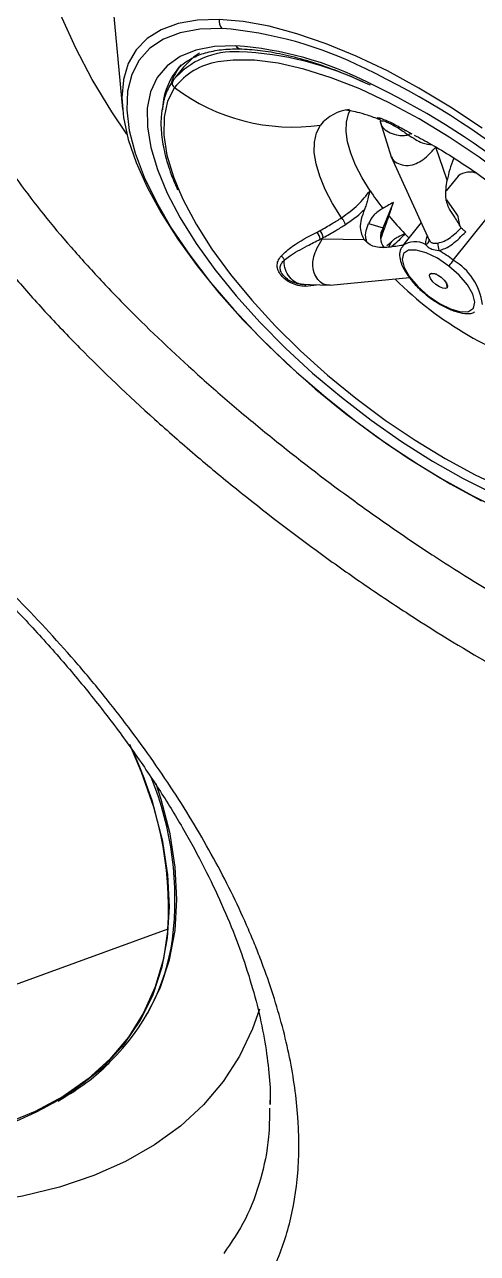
# Model space of a CAD drawing. Extents: x 398 to 508, y 623 to 782.
# Drawn here: x 491.418 to 493.027, y 719.363 to 723.724 of the extents above; entities that cross this region are included whole.
import ezdxf

# ---------------------------------------------------------------- set-up
doc = ezdxf.new("R2010")
doc.units = 0
doc.header["$MEASUREMENT"] = 0
doc.layers.add('GEOMETRY', color=2, linetype='Continuous', lineweight=25)

msp = doc.modelspace()

# ---------------------------------------------------------------- linework, layer by layer
at = {"layer": 'GEOMETRY'}
for p, q in [((491.7294, 723.8182), (491.7655, 723.4242)), ((491.9826, 723.5732), (491.9537, 723.5368)), ((491.9588, 723.5621), (491.9555, 723.558)), ((492.6792, 723.3881), (492.6704, 723.3924)), ((492.6739, 723.3932), (492.6782, 723.3924)), ((492.6822, 723.3761), (492.7205, 723.2541)), ((492.7745, 723.3467), (492.7939, 723.3361)), ((492.7203, 723.2545), (492.8557, 722.9593)), ((492.9191, 723.1721), (492.8783, 723.2892)), ((492.9581, 723.1862), (492.916, 723.1334)), ((492.9408, 722.8878), (493.1257, 723.1197)), ((492.6913, 723.002), (492.7282, 723.0927)), ((492.953, 723.051), (492.9173, 723.1018)), ((492.9555, 723.0473), (492.953, 723.051)), ((492.9555, 723.0473), (492.9632, 723.0126)), ((492.6398, 723.0179), (492.6913, 723.002)), ((492.6913, 723.002), (492.6831, 722.9644)), ((492.827, 723.0218), (492.7609, 722.9389)), ((492.4749, 722.9618), (492.4789, 722.9679)), ((492.6244, 722.9595), (492.4749, 722.9618)), ((492.7199, 722.951), (492.7046, 722.9385)), ((492.7103, 722.9327), (492.7199, 722.951)), ((492.7831, 722.9667), (492.7687, 722.9816)), ((492.8561, 722.9571), (492.8553, 722.9568)), ((492.5031, 722.7986), (492.7851, 722.8265)), ((492.3735, 722.8094), (492.3903, 722.8044)), ((492.3967, 722.8026), (492.5034, 722.7986)), ((492.465, 722.8), (492.4163, 722.7942)), ((491.9275, 720.5129), (491.3715, 720.3108)), ((491.8493, 720.2049), (491.855, 720.2148)), ((491.7026, 720.0339), (491.7041, 720.0304)), ((492.2894, 719.9004), (492.2891, 719.8917)), ((492.29, 719.9142), (492.2894, 719.9004))]:
    msp.add_line(p, q, dxfattribs=at)
at = {"layer": 'GEOMETRY', "flags": 128}
for points in [[(491.7812, 723.3349), (491.7277, 723.4148), (491.6585, 723.5288), (491.5996, 723.6398), (491.5513, 723.747), (491.5141, 723.8498), (491.4882, 723.9474), (491.4737, 724.0392), (491.4708, 724.1244), (491.4795, 724.2025), (491.4997, 724.2729), (491.5314, 724.3352), (491.5492, 724.3603)], [(492.1095, 723.742), (492.032, 723.7395), (491.9631, 723.7273), (491.9035, 723.7056), (491.8539, 723.6746), (491.8147, 723.6345), (491.7865, 723.5859), (491.7694, 723.5291), (491.7689, 723.5268)], [(493.0429, 723.3568), (492.931, 723.431), (492.8186, 723.4987), (492.7066, 723.5592), (492.5964, 723.6118), (492.4891, 723.6561), (492.3857, 723.6916), (492.2873, 723.7179), (492.1949, 723.7348), (492.1095, 723.742)], [(492.1186, 723.7103), (492.0404, 723.7076), (491.9712, 723.6948), (491.9119, 723.6721), (491.863, 723.6397), (491.8251, 723.5979), (491.7986, 723.5472), (491.7837, 723.4882), (491.7808, 723.4215), (491.7897, 723.3478), (491.8104, 723.268), (491.8427, 723.1829), (491.8862, 723.0935), (491.9404, 723.0007), (492.0048, 722.9055), (492.0786, 722.809), (492.161, 722.7123), (492.2511, 722.6164), (492.348, 722.5224), (492.4505, 722.4312), (492.5576, 722.3439), (492.6681, 722.2615), (492.7807, 722.1848), (492.8943, 722.1148), (493.0075, 722.052), (493.1192, 721.9973)], [(492.1683, 723.6488), (492.0929, 723.646), (492.0267, 723.6332), (491.9702, 723.6104), (491.9242, 723.578), (491.8893, 723.5363), (491.8658, 723.4858), (491.8541, 723.4271), (491.8542, 723.3609), (491.8662, 723.2879), (491.8899, 723.2091), (491.925, 723.1253), (491.9712, 723.0375), (492.0278, 722.9468), (492.0943, 722.8542), (492.1698, 722.7608), (492.2535, 722.6677), (492.3443, 722.576), (492.4413, 722.4867), (492.5432, 722.401), (492.649, 722.3198), (492.7572, 722.244), (492.8668, 722.1747), (492.9763, 722.1124), (493.0845, 722.0581)], [(492.0392, 723.622), (492.0185, 723.6081), (491.9826, 723.5732)], [(493.8202, 722.2066), (493.8191, 722.2412), (493.8079, 722.3121), (493.7849, 722.389), (493.7503, 722.4709), (493.7045, 722.5567), (493.6483, 722.6455), (493.5822, 722.736), (493.5071, 722.8271), (493.4239, 722.9177), (493.3337, 723.0067), (493.2376, 723.0929), (493.1369, 723.1753), (493.0327, 723.2528), (492.9264, 723.3244), (492.8194, 723.3892), (492.713, 723.4465), (492.6085, 723.4954), (492.5072, 723.5354), (492.4105, 723.5661), (492.3194, 723.5869), (492.2353, 723.5976), (492.159, 723.5982), (492.1051, 723.5914)], [(491.7689, 723.5268), (491.7636, 723.4649), (491.7692, 723.3937), (491.7861, 723.3165), (491.8143, 723.2339), (491.8532, 723.1468), (491.9027, 723.0561), (491.9621, 722.9628), (492.0309, 722.8678), (492.1084, 722.772), (492.1937, 722.6765), (492.2859, 722.5822), (492.3842, 722.4901), (492.4876, 722.4012), (492.5949, 722.3163), (492.705, 722.2363), (492.8169, 722.1621), (492.9294, 722.0944), (493.0413, 722.0339)], [(491.9509, 723.5001), (491.9263, 723.4521), (491.9135, 723.3957), (491.9127, 723.3317), (491.9239, 723.2607), (491.947, 723.1839), (491.9681, 723.1313)], [(492.6451, 723.1344), (492.6169, 723.1805), (492.594, 723.2251), (492.5769, 723.2675), (492.5656, 723.3073), (492.5604, 723.3441), (492.5612, 723.3773), (492.5682, 723.4066), (492.5731, 723.4182)], [(492.544, 723.0382), (492.5119, 723.0891), (492.4859, 723.1384), (492.4663, 723.1854), (492.4532, 723.2295), (492.447, 723.2702), (492.4476, 723.307), (492.455, 723.3393), (492.4691, 723.3669)], [(491.9681, 723.1313), (491.9816, 723.102), (492.0273, 723.0161), (492.0836, 722.9274), (492.1497, 722.8369), (492.2248, 722.7457), (492.308, 722.6551), (492.3982, 722.5661), (492.4942, 722.4799), (492.595, 722.3975), (492.6991, 722.3201), (492.8054, 722.2485), (492.9124, 722.1836), (493.0188, 722.1264), (493.1233, 722.0774), (493.2246, 722.0374), (493.3214, 722.0068), (493.4124, 721.986), (493.4966, 721.9752), (493.5216, 721.9739)], [(492.925, 722.8671), (492.8848, 722.8945), (492.845, 722.914), (492.8094, 722.9237), (492.7815, 722.9228), (492.7641, 722.9112), (492.7588, 722.8901), (492.7662, 722.8617), (492.7855, 722.8286), (492.8149, 722.7941), (492.8514, 722.7616)], [(492.8514, 722.7616), (492.8916, 722.7343), (492.9314, 722.7148), (492.967, 722.705), (492.9949, 722.706), (493.0123, 722.7175), (493.0176, 722.7386), (493.0102, 722.767), (492.9909, 722.8001), (492.9615, 722.8346), (492.925, 722.8671)], [(492.9192, 722.7902), (492.9134, 722.787), (492.9036, 722.7879), (492.8916, 722.7929), (492.879, 722.8012), (492.8678, 722.8114), (492.8598, 722.8222), (492.856, 722.8317), (492.8572, 722.8386)], [(492.8572, 722.8386), (492.863, 722.8418), (492.8728, 722.8408), (492.8848, 722.8358), (492.8974, 722.8276), (492.9086, 722.8173), (492.9166, 722.8066), (492.9204, 722.797), (492.9192, 722.7902)], [(491.7041, 720.0304), (491.7728, 720.1068), (491.8297, 720.1908), (491.8744, 720.2818), (491.9067, 720.3795), (491.9263, 720.4832), (491.9332, 720.5923), (491.9273, 720.7063), (491.9086, 720.8246), (491.8773, 720.9463), (491.8336, 721.071), (491.7915, 721.1687)], [(491.855, 720.2148), (491.8555, 720.2157), (491.9004, 720.3071), (491.9328, 720.4051), (491.9525, 720.5092), (491.9594, 720.6188), (491.9535, 720.7333), (491.9347, 720.8519), (491.9033, 720.9742), (491.8854, 721.0294)], [(491.9275, 720.5129), (491.9111, 720.4079), (491.882, 720.3088), (491.8405, 720.2162), (491.7867, 720.1305), (491.7209, 720.0523), (491.6436, 719.9819), (491.5551, 719.9198), (491.4559, 719.8664), (491.3467, 719.8218), (491.2279, 719.7865), (491.159, 719.771)], [(492.2521, 720.2291), (492.2275, 720.1593), (492.1813, 720.0624), (492.123, 719.9724), (492.0531, 719.8897), (491.9719, 719.8147), (491.8797, 719.7477), (491.7771, 719.6891), (491.6644, 719.6392), (491.5422, 719.5982), (491.4111, 719.5662), (491.2717, 719.5435), (491.1248, 719.5302), (490.9709, 719.5262), (490.8108, 719.5317), (490.6454, 719.5466), (490.4753, 719.5708), (490.3014, 719.6043), (490.1245, 719.6468), (489.9454, 719.6981), (489.8831, 719.7179)]]:
    msp.add_lwpolyline(points, dxfattribs=at)
at = {"layer": 'GEOMETRY'}
for centre, radius, start, end in [((492.1541, 723.7375), 0.0448, 174.3083, 217.4585), ((492.0021, 722.3121), 1.4031, 63.5252, 85.2388), ((492.0758, 722.4031), 1.2491, 63.202, 85.7516), ((492.191, 723.666), 0.0286, 217.216, 267.0397), ((492.1633, 723.3442), 0.2836, 86.5075, 139.9733), ((492.137, 722.4919), 1.1362, 63.8699, 87.8051), ((492.1443, 723.4156), 0.2365, 142.9824, 178.7174), ((492.1359, 723.4519), 0.2072, 141.6231, 161.3082), ((492.1429, 723.3516), 0.2428, 98.9628, 142.2735), ((491.3313, 720.8629), 2.9997, 37.985, 64.3953), ((491.9612, 723.5157), 0.0187, 144.1684, 236.2912), ((491.4333, 720.9888), 2.8018, 38.9548, 64.5144), ((492.3717, 724.0628), 0.7027, 233.2043, 277.9688), ((492.5833, 723.2773), 0.1452, 94.409, 141.8608), ((492.9996, 723.133), 0.0674, 66.8466, 127.9296), ((493.4478, 723.6664), 0.963, 213.5354, 218.1416), ((493.6778, 723.8515), 1.2583, 219.8845, 223.7381), ((492.4221, 722.9571), 0.0459, 6.0874, 40.9019), ((492.4314, 722.9616), 0.0479, 7.5407, 40.8894), ((492.744, 722.9697), 0.0618, 148.4549, 218.633), ((492.8052, 722.879), 0.0745, 60.0072, 126.4464), ((492.8389, 722.9596), 0.0164, 282.4064, 4.2455), ((493.4291, 723.0151), 0.5477, 186.9816, 189.7707), ((492.6885, 722.5657), 0.4091, 51.9388, 60.6078), ((493.3615, 722.5494), 0.5399, 141.1949, 143.9545), ((492.8338, 722.705), 0.2118, 7.0126, 59.6573), ((493.6448, 723.7403), 1.2944, 225.2887, 254.3252), ((492.8674, 722.7902), 0.0495, 74.2146, 101.9687), ((492.8716, 722.789), 0.0476, 1.3328, 26.4762), ((492.8539, 722.7591), 0.00349, 134.2286, 162.7519), ((490.6184, 720.5821), 1.3109, 356.9736, 26.4039), ((490.7946, 720.6184), 1.1577, 352.9616, 22.0313), ((491.2002, 720.5834), 0.751, 314.1858, 351.821), ((490.9514, 720.8793), 1.1345, 274.8858, 311.5609), ((491.697, 720.0604), 0.0308, 283.2142, 329.6494)]:
    msp.add_arc(centre, radius, start, end, dxfattribs=at)
for points, knots in [([(494.7306, 721.2753), (494.7576, 721.33), (494.7744, 721.393), (494.7824, 721.482), (494.7833, 721.5003), (494.7838, 721.538), (494.7834, 721.5573), (494.7802, 721.6163), (494.7754, 721.6571), (494.7532, 721.7839), (494.7281, 721.874), (494.6834, 721.9939), (494.6738, 722.0183), (494.6534, 722.0673), (494.6426, 722.0919), (494.6084, 722.1664), (494.5832, 722.2167), (494.5283, 722.3185), (494.4985, 722.3701), (494.4502, 722.4484), (494.4335, 722.4746), (494.3989, 722.5274), (494.381, 722.554), (494.2889, 722.687), (494.2077, 722.7926), (494.075, 722.9497), (494.0289, 723.0018), (493.957, 723.0797), (493.9326, 723.1056), (493.8827, 723.1573), (493.8574, 723.1829), (493.7298, 723.3097), (493.6231, 723.407), (493.4564, 723.5469), (493.3998, 723.5925), (493.313, 723.6593), (493.2837, 723.6813), (493.2251, 723.7245), (493.1957, 723.7456), (493.0486, 723.8492), (492.9298, 723.9253), (492.75, 724.0292), (492.6898, 724.0622), (492.5689, 724.1246), (492.5091, 724.1536), (492.3316, 724.234), (492.2159, 724.2791), (492.0746, 724.3247), (492.0465, 724.3333), (491.9907, 724.3493), (491.9629, 724.3568), (491.8808, 724.3775), (491.8276, 724.3888), (491.6727, 724.4158), (491.5755, 724.4246), (491.462, 724.4238), (491.4397, 724.4231), (491.396, 724.4204), (491.3746, 724.4185), (491.3124, 724.411), (491.2732, 724.4038), (491.1625, 724.3753), (491.0977, 724.3475), (491.0425, 724.3107)], [0, 0, 0, 0, 0.0625, 0.0625, 0.078125, 0.078125, 0.09375, 0.09375, 0.125, 0.125, 0.1875, 0.1875, 0.203125, 0.203125, 0.21875, 0.21875, 0.25, 0.25, 0.28125, 0.28125, 0.296875, 0.296875, 0.3125, 0.3125, 0.375, 0.375, 0.40625, 0.40625, 0.421875, 0.421875, 0.4375, 0.4375, 0.5, 0.5, 0.53125, 0.53125, 0.546875, 0.546875, 0.5625, 0.5625, 0.625, 0.625, 0.65625, 0.65625, 0.6875, 0.6875, 0.75, 0.75, 0.765625, 0.765625, 0.78125, 0.78125, 0.8125, 0.8125, 0.875, 0.875, 0.890625, 0.890625, 0.90625, 0.90625, 0.9375, 0.9375, 1, 1, 1, 1]), ([(491.3478, 724.3152), (491.3529, 724.3176), (491.3729, 724.3273), (491.419, 724.341), (491.486, 724.3544), (491.5633, 724.3618), (491.6495, 724.3628), (491.7444, 724.3566), (491.8472, 724.3429), (491.957, 724.3212), (492.0726, 724.2914), (492.193, 724.2536), (492.3176, 724.2078), (492.4464, 724.154), (492.579, 724.092), (492.7144, 724.0223), (492.8516, 723.945), (492.9892, 723.8609), (493.1262, 723.7704), (493.2612, 723.6744), (493.3932, 723.5735), (493.521, 723.4687), (493.6444, 723.3602), (493.7636, 723.2481), (493.8789, 723.1323), (493.9895, 723.0135), (494.0943, 722.8928), (494.1924, 722.7716), (494.2828, 722.651), (494.3646, 722.5326), (494.4372, 722.4175), (494.5002, 722.307), (494.5537, 722.2012), (494.5984, 722.1), (494.6345, 722.0036), (494.662, 721.913), (494.6809, 721.8297), (494.6917, 721.7545), (494.6949, 721.6891), (494.6927, 721.6403), (494.6882, 721.6179), (494.6866, 721.6098)], [0, 0, 0, 0, 0.009196, 0.035873, 0.06188, 0.087693, 0.113514, 0.139427, 0.165464, 0.191611, 0.217819, 0.243937, 0.269961, 0.296344, 0.323042, 0.349996, 0.377135, 0.404382, 0.431647, 0.458834, 0.485874, 0.512711, 0.539252, 0.565941, 0.592946, 0.620181, 0.647542, 0.674899, 0.702103, 0.729035, 0.755587, 0.781668, 0.807242, 0.832868, 0.858594, 0.884323, 0.909956, 0.935428, 0.960715, 0.985879, 1, 1, 1, 1]), ([(490.8466, 723.789), (490.8493, 723.7718), (490.8525, 723.7544), (490.8602, 723.719), (490.8645, 723.7011), (490.8793, 723.647), (490.8913, 723.6102), (490.9337, 723.4976), (490.9704, 723.4196), (491.0382, 723.2983), (491.063, 723.2569), (491.1161, 723.174), (491.1444, 723.1323), (491.2345, 723.0065), (491.3015, 722.9217), (491.3936, 722.8141), (491.4124, 722.7926), (491.451, 722.7492), (491.4707, 722.7275), (491.5304, 722.6628), (491.5715, 722.6198), (491.698, 722.4917), (491.7868, 722.407), (491.9033, 722.3022), (491.9269, 722.2812), (491.9747, 722.2395), (491.9989, 722.2186), (492.0717, 722.1565), (492.1208, 722.1159), (492.2693, 721.996), (492.37, 721.9188), (492.5239, 721.8071), (492.5756, 721.7706), (492.6799, 721.6989), (492.732, 721.6642), (492.8873, 721.5636), (492.9899, 721.5012), (493.1425, 721.4146), (493.1931, 721.3869), (493.2688, 721.3473), (493.294, 721.3344), (493.3441, 721.3093), (493.3689, 721.2971), (493.4919, 721.2383), (493.5868, 721.1977), (493.7243, 721.1462), (493.7693, 721.1307), (493.8356, 721.1098), (493.8575, 721.1033), (493.9008, 721.0911), (493.9223, 721.0854), (494.0278, 721.0594), (494.1066, 721.046), (494.2535, 721.034), (494.3216, 721.0354), (494.4466, 721.0539), (494.5019, 721.0707), (494.5502, 721.0949)], [0, 0, 0, 0, 0.015625, 0.015625, 0.03125, 0.03125, 0.0625, 0.0625, 0.125, 0.125, 0.15625, 0.15625, 0.1875, 0.1875, 0.25, 0.25, 0.265625, 0.265625, 0.28125, 0.28125, 0.3125, 0.3125, 0.375, 0.375, 0.390625, 0.390625, 0.40625, 0.40625, 0.4375, 0.4375, 0.5, 0.5, 0.53125, 0.53125, 0.5625, 0.5625, 0.625, 0.625, 0.65625, 0.65625, 0.671875, 0.671875, 0.6875, 0.6875, 0.75, 0.75, 0.78125, 0.78125, 0.796875, 0.796875, 0.8125, 0.8125, 0.875, 0.875, 0.9375, 0.9375, 1, 1, 1, 1]), ([(491.0919, 723.8026), (491.0944, 723.787), (491.0974, 723.7711), (491.1046, 723.7388), (491.1086, 723.7225), (491.1224, 723.673), (491.1336, 723.6394), (491.1732, 723.5367), (491.2074, 723.4657), (491.2705, 723.355), (491.2936, 723.3173), (491.343, 723.2418), (491.3693, 723.2039), (491.453, 723.0894), (491.515, 723.0122), (491.6173, 722.8949), (491.6531, 722.8553), (491.7266, 722.7769), (491.7645, 722.7379), (491.881, 722.6214), (491.9627, 722.5445), (492.0697, 722.4492), (492.0913, 722.4302), (492.1351, 722.3922), (492.1573, 722.3732), (492.224, 722.3168), (492.269, 722.2798), (492.4048, 722.1707), (492.4969, 722.1003), (492.6374, 721.9983), (492.6846, 721.9649), (492.7798, 721.8993), (492.8273, 721.8675), (492.9689, 721.7752), (493.0624, 721.7177), (493.2015, 721.6378), (493.2477, 721.6122), (493.3166, 721.5755), (493.3396, 721.5635), (493.3853, 721.5402), (493.4079, 721.5289), (493.5201, 721.4742), (493.6067, 721.4361), (493.7322, 721.3877), (493.7733, 721.373), (493.8338, 721.3533), (493.8538, 721.3471), (493.8934, 721.3354), (493.9131, 721.33), (494.0095, 721.305), (494.0815, 721.2919), (494.2158, 721.2793), (494.2781, 721.2798), (494.3925, 721.2954), (494.4431, 721.3104), (494.4872, 721.3322)], [0, 0, 0, 0, 0.015625, 0.015625, 0.03125, 0.03125, 0.0625, 0.0625, 0.125, 0.125, 0.15625, 0.15625, 0.1875, 0.1875, 0.25, 0.25, 0.28125, 0.28125, 0.3125, 0.3125, 0.375, 0.375, 0.390625, 0.390625, 0.40625, 0.40625, 0.4375, 0.4375, 0.5, 0.5, 0.53125, 0.53125, 0.5625, 0.5625, 0.625, 0.625, 0.65625, 0.65625, 0.671875, 0.671875, 0.6875, 0.6875, 0.75, 0.75, 0.78125, 0.78125, 0.796875, 0.796875, 0.8125, 0.8125, 0.875, 0.875, 0.9375, 0.9375, 1, 1, 1, 1]), ([(491.9587, 723.5611), (491.9596, 723.5624), (491.9688, 723.5763), (491.995, 723.5956), (492.039, 723.6186), (492.0932, 723.6326), (492.1445, 723.638), (492.1784, 723.6376), (492.1896, 723.6375)], [0, 0, 0, 0, 0.02413, 0.25146, 0.47534, 0.689515, 0.898056, 1, 1, 1, 1]), ([(492.1896, 723.6375), (492.2019, 723.6369), (492.2376, 723.6353), (492.3024, 723.6262), (492.3851, 723.6076), (492.4734, 723.5806), (492.5604, 723.5483), (492.619, 723.5217), (492.6455, 723.5097)], [0, 0, 0, 0, 0.098559, 0.284706, 0.471228, 0.65827, 0.845852, 1, 1, 1, 1]), ([(491.9454, 723.5258), (491.9404, 723.5178), (491.9262, 723.4952), (491.9139, 723.467), (491.9108, 723.4447), (491.9103, 723.4412)], [0, 0, 0, 0, 0.316394, 0.890519, 1, 1, 1, 1]), ([(491.9103, 723.4412), (491.9074, 723.4263), (491.901, 723.3928), (491.9033, 723.3337), (491.9153, 723.2655), (491.9345, 723.2), (491.9537, 723.156), (491.9616, 723.1379)], [0, 0, 0, 0, 0.175844, 0.396158, 0.619292, 0.843831, 1, 1, 1, 1]), ([(492.5591, 723.4217), (492.5593, 723.4217), (492.5597, 723.4217), (492.5738, 723.4198), (492.5988, 723.4142), (492.6339, 723.4042), (492.6638, 723.3931), (492.679, 723.3876)], [0, 0, 0, 0, 0.149743, 0.352972, 0.561788, 0.779088, 1, 1, 1, 1]), ([(492.6704, 723.3924), (492.6702, 723.3932), (492.67, 723.394), (492.6735, 723.3933), (492.6739, 723.3932)], [0, 0, 0, 0, 0.897935, 1, 1, 1, 1]), ([(492.6782, 723.3924), (492.679, 723.3923), (492.682, 723.3918), (492.6929, 723.388), (492.7098, 723.3809), (492.7295, 723.3713), (492.7507, 723.36), (492.7661, 723.3514), (492.7735, 723.3472), (492.7745, 723.3467)], [0, 0, 0, 0, 0.06659, 0.242057, 0.418902, 0.595148, 0.771435, 0.970952, 1, 1, 1, 1]), ([(492.6784, 723.3899), (492.6794, 723.3886), (492.6813, 723.386), (492.6822, 723.3827), (492.6826, 723.381)], [0, 0, 0, 0, 0.507862, 1, 1, 1, 1]), ([(492.6819, 723.3778), (492.6818, 723.379), (492.6814, 723.3815), (492.6853, 723.3822), (492.6872, 723.3825)], [0, 0, 0, 0, 0.505704, 1, 1, 1, 1]), ([(492.6872, 723.3825), (492.6901, 723.3822), (492.6961, 723.3815), (492.7124, 723.3749), (492.731, 723.3655), (492.7498, 723.3541), (492.7665, 723.3426), (492.7761, 723.3359), (492.781, 723.3325)], [0, 0, 0, 0, 0.164344, 0.330083, 0.495804, 0.660155, 0.828141, 1, 1, 1, 1]), ([(492.6819, 723.3778), (492.683, 723.3736), (492.685, 723.3655), (492.6958, 723.3517), (492.716, 723.339), (492.7408, 723.3312), (492.7634, 723.3297), (492.775, 723.3316), (492.781, 723.3325)], [0, 0, 0, 0, 0.132137, 0.256471, 0.5, 0.743529, 0.867863, 1, 1, 1, 1]), ([(492.781, 723.3325), (492.7821, 723.3334), (492.7844, 723.3352), (492.7879, 723.3366), (492.7912, 723.3371), (492.793, 723.3364), (492.7939, 723.3361)], [0, 0, 0, 0, 0.246142, 0.500005, 0.753865, 1, 1, 1, 1]), ([(492.781, 723.3325), (492.7981, 723.3214), (492.8288, 723.3015), (492.8545, 723.2984), (492.8659, 723.297)], [0, 0, 0, 0, 0.557716, 1, 1, 1, 1]), ([(492.8013, 723.332), (492.8218, 723.3212), (492.8653, 723.2983), (492.9356, 723.2559), (493.0102, 723.2068), (493.0855, 723.1523), (493.1597, 723.0936), (493.2311, 723.0321), (493.2979, 722.9692), (493.3587, 722.9066), (493.4122, 722.846), (493.4576, 722.7893), (493.4941, 722.7383), (493.5215, 722.6949), (493.5401, 722.6605), (493.5504, 722.6379), (493.554, 722.6271), (493.5536, 722.6287), (493.5535, 722.6292)], [0, 0, 0, 0, 0.059829, 0.126985, 0.195552, 0.265106, 0.335232, 0.405528, 0.475477, 0.544669, 0.612704, 0.679192, 0.743771, 0.806166, 0.866272, 0.924263, 0.98071, 1, 1, 1, 1]), ([(492.7219, 723.2556), (492.7231, 723.2519), (492.7268, 723.2407), (492.7458, 723.2294), (492.7725, 723.2219), (492.8022, 723.227), (492.829, 723.2411), (492.8546, 723.2616), (492.8698, 723.2793), (492.8783, 723.2892)], [0, 0, 0, 0, 0.068551, 0.212551, 0.35655, 0.513014, 0.640232, 0.798884, 1, 1, 1, 1]), ([(492.9429, 723.2504), (492.9425, 723.2495), (492.9302, 723.2228), (492.9245, 723.197), (492.9191, 723.1721)], [0, 0, 0, 0, 0.035611, 1, 1, 1, 1]), ([(492.9271, 723.0691), (492.9214, 723.082), (492.9098, 723.1082), (492.916, 723.1506), (492.9191, 723.1721)], [0, 0, 0, 0, 0.493307, 1, 1, 1, 1]), ([(492.544, 723.0382), (492.5644, 723.053), (492.6032, 723.0812), (492.6316, 723.1172), (492.6451, 723.1344)], [0, 0, 0, 0, 0.524999, 1, 1, 1, 1]), ([(492.6451, 723.1344), (492.644, 723.1306), (492.6405, 723.1193), (492.636, 723.1021), (492.6311, 723.083), (492.6274, 723.0729), (492.6255, 723.0678)], [0, 0, 0, 0, 0.161516, 0.487543, 0.73682, 1, 1, 1, 1]), ([(492.7282, 723.0927), (492.7211, 723.0888), (492.7085, 723.0818), (492.696, 723.0747), (492.6904, 723.0716)], [0, 0, 0, 0, 0.559999, 1, 1, 1, 1]), ([(492.7122, 723.0446), (492.7152, 723.0536), (492.7206, 723.0696), (492.7259, 723.0856), (492.7282, 723.0927)], [0, 0, 0, 0, 0.559999, 1, 1, 1, 1]), ([(492.4676, 722.993), (492.4819, 723.0009), (492.5075, 723.0151), (492.5328, 723.0311), (492.544, 723.0382)], [0, 0, 0, 0, 0.559766, 1, 1, 1, 1]), ([(492.5577, 723.0141), (492.5572, 723.0157), (492.5565, 723.018), (492.5545, 723.0222), (492.5526, 723.0257), (492.5505, 723.0292), (492.5476, 723.0337), (492.5454, 723.0364), (492.544, 723.0382)], [0, 0, 0, 0, 0.238919, 0.368015, 0.5, 0.631985, 0.761081, 1, 1, 1, 1]), ([(492.5577, 723.0141), (492.5713, 723.0234), (492.5951, 723.0396), (492.6164, 723.0593), (492.6255, 723.0678)], [0, 0, 0, 0, 0.571601, 1, 1, 1, 1]), ([(492.6255, 723.0678), (492.621, 723.0561), (492.6122, 723.0332), (492.6076, 722.9936), (492.6178, 722.9729), (492.6244, 722.9595)], [0, 0, 0, 0, 0.26963, 0.526471, 1, 1, 1, 1]), ([(492.6904, 723.0716), (492.6789, 723.064), (492.6565, 723.0492), (492.6453, 723.0282), (492.6398, 723.0179)], [0, 0, 0, 0, 0.512161, 1, 1, 1, 1]), ([(492.6831, 722.9644), (492.6876, 722.9758), (492.6968, 722.9993), (492.707, 723.0293), (492.7122, 723.0446)], [0, 0, 0, 0, 0.48807, 1, 1, 1, 1]), ([(492.9693, 723.003), (492.9615, 723.0153), (492.9477, 723.0373), (492.9334, 723.0594), (492.9271, 723.0691)], [0, 0, 0, 0, 0.561974, 1, 1, 1, 1]), ([(492.3289, 722.9023), (492.3418, 722.9142), (492.3754, 722.9453), (492.4257, 722.9712), (492.4568, 722.9872)], [0, 0, 0, 0, 0.381347, 1, 1, 1, 1]), ([(492.4568, 722.9872), (492.4588, 722.9882), (492.4624, 722.9902), (492.466, 722.9921), (492.4676, 722.993)], [0, 0, 0, 0, 0.560701, 1, 1, 1, 1]), ([(492.4789, 722.9679), (492.4937, 722.976), (492.52, 722.9906), (492.5462, 723.0069), (492.5577, 723.0141)], [0, 0, 0, 0, 0.559797, 1, 1, 1, 1]), ([(492.6336, 722.9535), (492.6314, 722.9609), (492.6262, 722.9782), (492.6348, 723.0034), (492.6398, 723.0179)], [0, 0, 0, 0, 0.421681, 1, 1, 1, 1]), ([(492.8854, 722.9485), (492.8933, 722.9505), (492.9099, 722.9546), (492.9388, 722.9731), (492.957, 722.9909), (492.9693, 723.003)], [0, 0, 0, 0, 0.228435, 0.478524, 1, 1, 1, 1]), ([(492.8893, 722.9221), (492.8971, 722.9244), (492.9147, 722.9296), (492.9486, 722.9512), (492.9702, 722.9734), (492.9852, 722.9887)], [0, 0, 0, 0, 0.194144, 0.442805, 1, 1, 1, 1]), ([(492.9693, 723.003), (492.9701, 723.0019), (492.9716, 722.9999), (492.9756, 722.9961), (492.9802, 722.9922), (492.9836, 722.9899), (492.9852, 722.9887)], [0, 0, 0, 0, 0.26403, 0.518545, 0.762647, 1, 1, 1, 1]), ([(492.3408, 722.8882), (492.3467, 722.893), (492.3604, 722.9043), (492.3882, 722.9205), (492.4245, 722.9401), (492.4523, 722.9542), (492.4678, 722.962)], [0, 0, 0, 0, 0.182524, 0.429957, 0.681796, 1, 1, 1, 1]), ([(492.5031, 722.7987), (492.4949, 722.7991), (492.4789, 722.7999), (492.4589, 722.8183), (492.4443, 722.8431), (492.4404, 722.8732), (492.4454, 722.9027), (492.4567, 722.9324), (492.4683, 722.9513), (492.4749, 722.9618)], [0, 0, 0, 0, 0.141675, 0.27437, 0.407064, 0.551246, 0.668475, 0.814672, 1, 1, 1, 1]), ([(492.4678, 722.962), (492.4698, 722.9631), (492.4735, 722.965), (492.4773, 722.967), (492.4789, 722.9679)], [0, 0, 0, 0, 0.560236, 1, 1, 1, 1]), ([(492.4749, 722.9618), (492.4735, 722.9618), (492.4712, 722.9619), (492.4688, 722.962), (492.4678, 722.962)], [0, 0, 0, 0, 0.56, 1, 1, 1, 1]), ([(492.712, 722.9334), (492.6936, 722.9326), (492.6562, 722.9309), (492.6351, 722.9499), (492.6244, 722.9595)], [0, 0, 0, 0, 0.493307, 1, 1, 1, 1]), ([(492.7687, 722.9816), (492.7546, 722.9657), (492.7397, 722.9491), (492.7207, 722.9351), (492.7198, 722.9345)], [0, 0, 0, 0, 0.952977, 1, 1, 1, 1]), ([(492.7199, 722.951), (492.723, 722.9547), (492.729, 722.962), (492.7415, 722.9693), (492.7517, 722.9743), (492.7608, 722.9782), (492.7655, 722.9802), (492.7687, 722.9816)], [0, 0, 0, 0, 0.264406, 0.51393, 0.756412, 0.838114, 1, 1, 1, 1]), ([(492.8488, 722.9743), (492.847, 722.9707), (492.842, 722.9603), (492.8423, 722.9502), (492.8424, 722.9435)], [0, 0, 0, 0, 0.343092, 1, 1, 1, 1]), ([(492.8424, 722.9435), (492.8454, 722.9403), (492.8512, 722.9339), (492.867, 722.9253), (492.8808, 722.9233), (492.8893, 722.9221)], [0, 0, 0, 0, 0.289601, 0.56397, 1, 1, 1, 1]), ([(492.8547, 722.9625), (492.855, 722.9612), (492.8555, 722.9595), (492.8566, 722.9577), (492.8569, 722.9573)], [0, 0, 0, 0, 0.773358, 1, 1, 1, 1]), ([(492.8569, 722.9573), (492.8574, 722.9565), (492.8586, 722.9545), (492.8614, 722.9517), (492.8651, 722.9495), (492.8694, 722.9481), (492.8741, 722.9476), (492.8796, 722.9478), (492.8834, 722.9482), (492.8854, 722.9485)], [0, 0, 0, 0, 0.106027, 0.250754, 0.389513, 0.528258, 0.672983, 0.829094, 1, 1, 1, 1]), ([(492.4163, 722.7942), (492.407, 722.7952), (492.3893, 722.797), (492.3646, 722.8059), (492.3441, 722.8185), (492.3287, 722.8339), (492.3181, 722.8507), (492.3142, 722.8682), (492.3174, 722.886), (492.3249, 722.8966), (492.3289, 722.9023)], [0, 0, 0, 0, 0.1457275, 0.2738732, 0.3866255, 0.4999915, 0.6133084, 0.7260775, 0.8542459, 1, 1, 1, 1]), ([(492.3408, 722.8882), (492.3403, 722.8896), (492.3392, 722.8923), (492.3364, 722.8962), (492.333, 722.8997), (492.3303, 722.9014), (492.3289, 722.9023)], [0, 0, 0, 0, 0.246142, 0.500005, 0.753865, 1, 1, 1, 1]), ([(492.7621, 722.9403), (492.7616, 722.9403), (492.7449, 722.9381), (492.7282, 722.9357), (492.712, 722.9334)], [0, 0, 0, 0, 0.02611, 1, 1, 1, 1]), ([(492.7621, 722.9382), (492.7592, 722.9348), (492.7511, 722.9255), (492.7491, 722.9038), (492.7544, 722.8771), (492.7684, 722.8472), (492.785, 722.826), (492.793, 722.8158)], [0, 0, 0, 0, 0.113269, 0.315483, 0.528703, 0.77266, 1, 1, 1, 1]), ([(492.3735, 722.8092), (492.3724, 722.8096), (492.3647, 722.8118), (492.3508, 722.8201), (492.3357, 722.8342), (492.3262, 722.8502), (492.3253, 722.8651), (492.3307, 722.8776), (492.3374, 722.8847), (492.3408, 722.8882)], [0, 0, 0, 0, 0.025726, 0.185845, 0.34731, 0.508775, 0.668893, 0.832557, 1, 1, 1, 1]), ([(492.3905, 722.8048), (492.3876, 722.8058), (492.3757, 722.81), (492.3589, 722.8267), (492.3454, 722.8488), (492.3401, 722.8705), (492.3406, 722.8822), (492.3408, 722.8882)], [0, 0, 0, 0, 0.0953327, 0.3916395, 0.6879463, 0.8392262, 1, 1, 1, 1]), ([(492.793, 722.8158), (492.7937, 722.8148), (492.8024, 722.8027), (492.8226, 722.7833), (492.8425, 722.7668), (492.8505, 722.7601)], [0, 0, 0, 0, 0.053358, 0.620257, 1, 1, 1, 1]), ([(492.411, 722.8014), (492.4042, 722.802), (492.3918, 722.803), (492.3792, 722.8073), (492.3735, 722.8092)], [0, 0, 0, 0, 0.548308, 1, 1, 1, 1]), ([(492.3968, 722.8027), (492.3963, 722.8027), (492.3941, 722.8029), (492.3921, 722.8039), (492.3905, 722.8048)], [0, 0, 0, 0, 0.1855777, 1, 1, 1, 1]), ([(492.411, 722.8014), (492.4115, 722.8015), (492.4125, 722.8016), (492.414, 722.8003), (492.4154, 722.7979), (492.416, 722.7954), (492.4163, 722.7942)], [0, 0, 0, 0, 0.232227, 0.480789, 0.739394, 1, 1, 1, 1]), ([(492.8505, 722.7601), (492.857, 722.7553), (492.8758, 722.7412), (492.9085, 722.7217), (492.9468, 722.7051), (492.9807, 722.698), (493.0043, 722.6973), (493.0144, 722.7027), (493.0165, 722.7039)], [0, 0, 0, 0, 0.109617, 0.319468, 0.531397, 0.747441, 0.945789, 1, 1, 1, 1]), ([(492.2135, 719.1643), (492.2145, 719.1656), (492.2156, 719.167), (492.2177, 719.1698), (492.2208, 719.174), (492.228, 719.1837), (492.2421, 719.2036), (492.2534, 719.2211), (492.2752, 719.2566), (492.2885, 719.2812), (492.3247, 719.3571), (492.3441, 719.4109), (492.3735, 719.5248), (492.3834, 719.5848), (492.3909, 719.6796), (492.3922, 719.712), (492.3923, 719.7618), (492.392, 719.7786), (492.3908, 719.8125), (492.3899, 719.8295), (492.3838, 719.9154), (492.374, 719.986), (492.3447, 720.1307), (492.3252, 720.2048), (492.2887, 720.3185), (492.2753, 720.3568), (492.2534, 720.4149), (492.2457, 720.4344), (492.2299, 720.4736), (492.2216, 720.4933), (492.179, 720.5917), (492.1405, 720.6708), (492.0547, 720.8295), (492.0076, 720.9091), (491.9045, 721.0686), (491.8486, 721.1486), (491.7732, 721.2487), (491.7578, 721.2687), (491.7267, 721.3086), (491.7109, 721.3284), (491.6629, 721.3877), (491.63, 721.4269), (491.5288, 721.5437), (491.4579, 721.6203), (491.3093, 721.7709), (491.2316, 721.8449), (491.1098, 721.9538), (491.0682, 721.9899), (490.9836, 722.0609), (490.9407, 722.0958), (490.7233, 722.2673), (490.5399, 722.3946), (490.3467, 722.5116)], [0, 0, 0, 0, 0.001953, 0.001953, 0.003906, 0.007813, 0.015625, 0.03125, 0.03125, 0.0625, 0.0625, 0.125, 0.125, 0.1875, 0.1875, 0.21875, 0.21875, 0.234375, 0.234375, 0.25, 0.25, 0.3125, 0.3125, 0.375, 0.375, 0.40625, 0.40625, 0.421875, 0.421875, 0.4375, 0.4375, 0.5, 0.5, 0.5625, 0.5625, 0.625, 0.625, 0.640625, 0.640625, 0.65625, 0.65625, 0.6875, 0.6875, 0.75, 0.75, 0.8125, 0.8125, 0.84375, 0.84375, 0.875, 0.875, 1, 1, 1, 1]), ([(490.3298, 722.4868), (490.3612, 722.4679), (490.4495, 722.4147), (490.5909, 722.3205), (490.7536, 722.2049), (490.9112, 722.0832), (491.0623, 721.957), (491.2064, 721.8269), (491.3429, 721.6937), (491.4721, 721.5575), (491.5932, 721.4192), (491.7057, 721.2798), (491.8087, 721.1403), (491.902, 721.0018), (491.9851, 720.8652), (492.0576, 720.7318), (492.1198, 720.6013), (492.1725, 720.4736), (492.2157, 720.3485), (492.2492, 720.2276), (492.2731, 720.1118), (492.2866, 720.0034), (492.2919, 719.9299), (492.2904, 719.8952), (492.2902, 719.8917)], [0, 0, 0, 0, 0.0269706, 0.0761174, 0.1255051, 0.1750986, 0.2248314, 0.2739489, 0.3231828, 0.3725187, 0.4218251, 0.4709737, 0.5198541, 0.5683658, 0.6164236, 0.6639551, 0.7106643, 0.7578914, 0.805416, 0.8530517, 0.9005685, 0.9477905, 0.9946109, 1, 1, 1, 1]), ([(480.3092, 722.3989), (480.4027, 722.3838), (480.7418, 722.3265), (481.1413, 722.2476), (481.5077, 722.1651), (481.6601, 722.129), (481.7819, 722.0992), (481.9036, 722.0687), (482.2379, 721.9819), (482.7822, 721.8246), (483.5008, 721.5814), (484.4473, 721.2136), (485.6054, 720.6746), (486.7215, 720.0359), (487.586, 719.4712), (488.2194, 719.022), (488.8372, 718.5484), (489.6382, 717.8846), (490.5927, 716.9942), (491.4768, 716.0276), (492.1375, 715.2133), (492.6094, 714.5837), (493.0574, 713.9369), (493.6206, 713.0522), (494.2555, 711.9061), (494.8937, 710.4752), (495.272, 709.3692), (495.4807, 708.6225), (495.5523, 708.3413), (495.5973, 708.1534), (495.6192, 708.0593), (495.6406, 707.9652), (495.6684, 707.8396), (495.7017, 707.6824), (495.77, 707.3401), (495.8183, 707.0599), (495.8512, 706.8427)], [0.0193634, 0.0193634, 0.0193634, 0.0193634, 0.03125, 0.0625, 0.0703125, 0.078125, 0.0820312, 0.0859375, 0.09375, 0.125, 0.15625, 0.1875, 0.25, 0.3125, 0.34375, 0.375, 0.40625, 0.4375, 0.5, 0.5625, 0.59375, 0.625, 0.65625, 0.6875, 0.75, 0.8125, 0.875, 0.890625, 0.90625, 0.9101562, 0.9140625, 0.9179688, 0.921875, 0.9296875, 0.9375, 0.9643423, 0.9643423, 0.9643423, 0.9643423]), ([(491.5369, 719.903), (491.5669, 719.9214), (491.6254, 719.9571), (491.6832, 720.0046), (491.7123, 720.0324), (491.7185, 720.0383)], [0, 0, 0, 0, 0.453373, 0.883398, 1, 1, 1, 1]), ([(492.2885, 719.8779), (492.288, 719.8435), (492.2865, 719.7539), (492.2582, 719.6218), (492.2073, 719.4816), (492.1528, 719.4023), (492.1256, 719.3626)], [0, 0, 0, 0, 0.168836, 0.438843, 0.719421, 1, 1, 1, 1])]:
    msp.add_open_spline(points, degree=3, knots=knots, dxfattribs=at)

doc.saveas('drawing.dxf')
